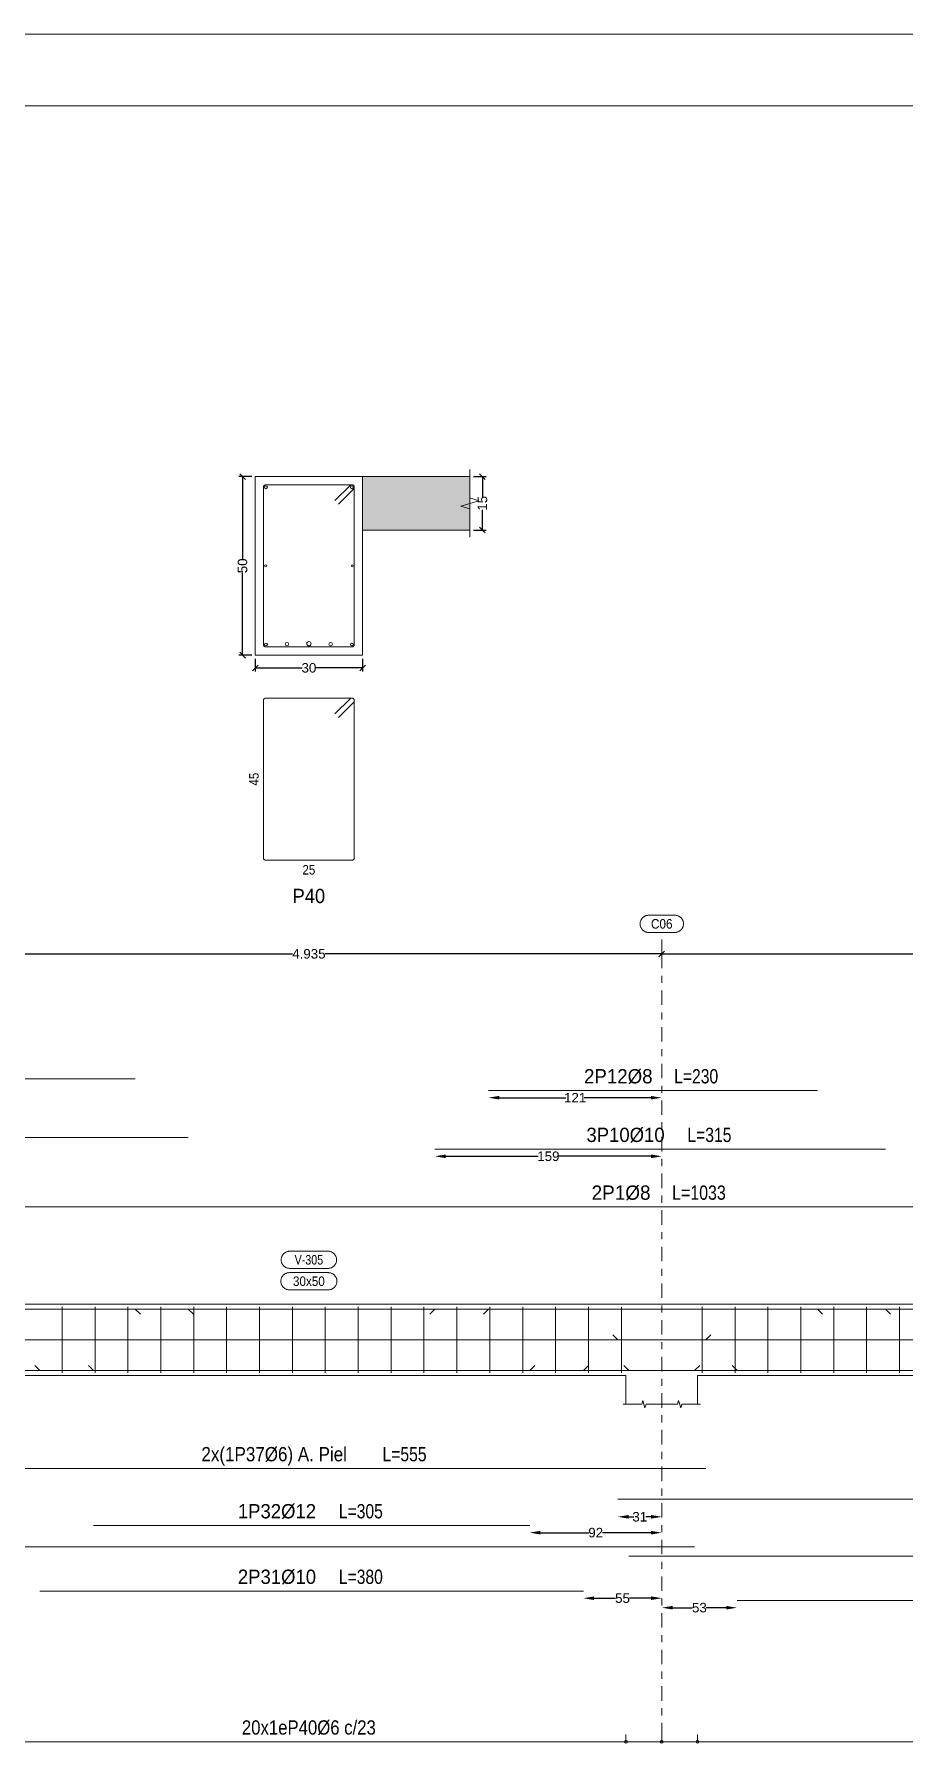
# Model space of a CAD drawing. Header units: millimetres. Extents: x 3 to 479, y -191 to 120.
# Drawn here: x 150.01 to 162.17, y 90.06 to 114 of the extents above; entities that cross this region are included whole.
import ezdxf
from ezdxf.enums import TextEntityAlignment as Align

# ---------------------------------------------------------------- set-up
doc = ezdxf.new("R2010")
doc.units = ezdxf.units.MM
doc.linetypes.add('CYPE_RAYAPUNTO', pattern=[0.4125, 0.2025, -0.105, 0, -0.105])
for name, color, linetype, lineweight in [('ALZ_ARM_LONG_ARM_TEXTOS', 3, 'Continuous', 9), ('ALZ_ARM_LONG_TXT_LONG', 3, 'Continuous', 9), ('ALZ_ARM_TRANS_TXT_EST', 3, 'Continuous', 9), ('ALZ_CONT_NUDOS', 122, 'Continuous', 9), ('ALZ_CONT_VIG_HORMIGON', 2, 'Continuous', 9), ('ALZ_COT_COT_ARM', 3, 'Continuous', 0), ('ALZ_COT_COT_EST', 3, 'Continuous', 0), ('ALZ_COT_COT_LIN_APOYOS', 2, 'CYPE_RAYAPUNTO', 0), ('ALZ_COT_LONGITUD_PROYECTADA', 122, 'Continuous', 0), ('ALZ_REF_COT_LIN_AUX_COTA', 2, 'CYPE_RAYAPUNTO', 9), ('ALZ_REF_REF_NOMBRE', 3, 'Continuous', 9), ('ALZ_REF_REF_REFERENCIA', 3, 'Continuous', 9), ('ALZ_REF_TEXTO_REF_NOMBRE', 3, 'Continuous', 9), ('ALZ_REF_TEXTO_REF_REFERENCIA', 3, 'Continuous', 9), ('ARM_LONGITUDINAL_Ø10', 103, 'Continuous', 9), ('ARM_LONGITUDINAL_Ø12', 171, 'Continuous', 9), ('ARM_LONGITUDINAL_Ø6', 151, 'Continuous', 9), ('ARM_LONGITUDINAL_Ø8', 32, 'Continuous', 9), ('ARM_TRANSVERSAL_Ø6', 151, 'Continuous', 9), ('RECUAD_LIMITES', 2, 'Continuous', 0), ('RECUAD_MARCO', 1, 'Continuous', 20), ('SEC_CONT_FORJADOS_SECCION', 8, 'Continuous', 9), ('SEC_CONT_VIG_HORMIGON_SECCION', 2, 'Continuous', 9), ('SEC_COTAS_SEC_DIM_VIGA', 122, 'Continuous', 0), ('SEC_COTAS_TEXTOS_DESPIECE_ESTRIBADO', 122, 'Continuous', 0), ('SEC_REF_TXT_POSICIONES_ARM_ESTRIBOS', 1, 'Continuous', 9)]:
    doc.layers.add(name, color=color, linetype=linetype, lineweight=lineweight)
doc.styles.add('CYPETXT_0.2_romans', font='arial.ttf', dxfattribs={"height": 0.133333})
doc.styles.add('CYPETXT_romans', font='arial.ttf', dxfattribs={"height": 0.2})
doc.dimstyles.new('cype_arrow', dxfattribs={"dimtxt": 0.18, "dimasz": 0.15, "dimexe": 0.05, "dimexo": 0.05, "dimgap": 0, "dimtad": 0, "dimdec": 4, "dimzin": 0, "dimdsep": 46, "dimtxsty": 'CYPETXT_0.2_romans', "dimcen": 0.09, "dimadec": 0, "dimazin": 0, "dimtfac": 1, "dimtdec": 4, "dimtofl": 0, "dimtmove": 2, "dimatfit": 3, "dimfxl": 1, "dimtolj": 1, "dimtzin": 0, "dimarcsym": 0})
doc.dimstyles.new('cype_oblique', dxfattribs={"dimtxt": 0.18, "dimasz": 0.18, "dimexe": 0.05, "dimexo": 0.05, "dimgap": 0, "dimtad": 0, "dimdec": 4, "dimzin": 0, "dimdsep": 46, "dimtxsty": 'CYPETXT_0.2_romans', "dimblk": 'OBLIQUE', "dimtsz": 0.04, "dimcen": 0.09, "dimadec": 0, "dimazin": 0, "dimtfac": 1, "dimtdec": 4, "dimtofl": 0, "dimtmove": 2, "dimatfit": 3, "dimfxl": 1, "dimtolj": 1, "dimtzin": 0, "dimarcsym": 0})

# ---------------------------------------------------------------- blocks, each defined once
blk = doc.blocks.new('*D1214')
at = {"layer": 'Defpoints', "color": 0, "transparency": 16777216}
for p in [(153.099, 105.307), (154.599, 105.307), (154.599, 105.129)]:
    blk.add_point(p, dxfattribs=at)
at = {"layer": 'SEC_COTAS_SEC_DIM_VIGA', "color": 0, "lineweight": -2, "transparency": 16777216}
for p, q in [((153.059, 105.089), (153.139, 105.169)), ((153.099, 105.257), (153.099, 105.079)), ((153.099, 105.129), (153.753, 105.129)), ((154.599, 105.129), (153.944, 105.129)), ((154.559, 105.089), (154.639, 105.169)), ((154.599, 105.257), (154.599, 105.079))]:
    blk.add_line(p, q, dxfattribs=at)
at = {"layer": 'SEC_COTAS_SEC_DIM_VIGA', "color": 0, "transparency": 16777216, "insert": (153.849, 105.129), "char_height": 0.1333, "attachment_point": 5, "style": 'CYPETXT_0.2_romans'}
blk.add_mtext('\\A1;30', dxfattribs=at)
blk = doc.blocks.new('_OBLIQUE')
at = {"color": 0, "linetype": 'ByBlock', "lineweight": -2}
blk.add_line((-0.5, -0.5), (0.5, 0.5), dxfattribs=at)
blk = doc.blocks.new('*D1215')
at = {"layer": 'Defpoints', "color": 0, "transparency": 16777216}
for p in [(152.921, 107.807), (153.099, 107.807), (153.099, 105.307)]:
    blk.add_point(p, dxfattribs=at)
at = {"layer": 'SEC_COTAS_SEC_DIM_VIGA', "color": 0, "lineweight": -2, "transparency": 16777216}
for p, q in [((153.049, 107.807), (152.871, 107.807)), ((152.961, 107.767), (152.881, 107.847)), ((152.921, 107.807), (152.921, 106.652)), ((152.921, 105.307), (152.921, 106.461)), ((152.961, 105.267), (152.881, 105.347)), ((153.049, 105.307), (152.871, 105.307))]:
    blk.add_line(p, q, dxfattribs=at)
at = {"layer": 'SEC_COTAS_SEC_DIM_VIGA', "color": 0, "transparency": 16777216, "insert": (152.921, 106.557), "char_height": 0.1333, "attachment_point": 5, "rotation": 90, "style": 'CYPETXT_0.2_romans'}
blk.add_mtext('\\A1;50', dxfattribs=at)
blk = doc.blocks.new('*D1216')
at = {"layer": 'Defpoints', "color": 0, "transparency": 16777216}
for p in [(156.099, 107.807), (156.276, 107.807), (156.099, 107.057)]:
    blk.add_point(p, dxfattribs=at)
at = {"layer": 'SEC_COTAS_SEC_DIM_VIGA', "color": 0, "lineweight": -2, "transparency": 16777216}
for p, q in [((156.149, 107.807), (156.326, 107.807)), ((156.316, 107.767), (156.236, 107.847)), ((156.276, 107.807), (156.276, 107.521)), ((156.276, 107.057), (156.276, 107.342)), ((156.149, 107.057), (156.326, 107.057)), ((156.316, 107.017), (156.236, 107.097))]:
    blk.add_line(p, q, dxfattribs=at)
at = {"layer": 'SEC_COTAS_SEC_DIM_VIGA', "color": 0, "transparency": 16777216, "insert": (156.276, 107.432), "char_height": 0.1333, "attachment_point": 5, "rotation": 90, "style": 'CYPETXT_0.2_romans'}
blk.add_mtext('\\A1;15', dxfattribs=at)
blk = doc.blocks.new('*D1241')
at = {"layer": 'ALZ_COT_LONGITUD_PROYECTADA', "color": 0, "lineweight": -2, "transparency": 16777216}
for p, q in [((148.874, 101.087), (148.954, 101.167)), ((148.914, 101.127), (153.62, 101.127)), ((158.784, 101.127), (154.077, 101.127)), ((158.744, 101.087), (158.824, 101.167))]:
    blk.add_line(p, q, dxfattribs=at)
at = {"layer": 'Defpoints', "color": 0, "transparency": 16777216}
for p in [(148.914, 101.127), (148.914, 101.127), (158.784, 101.127)]:
    blk.add_point(p, dxfattribs=at)
at = {"layer": 'ALZ_COT_LONGITUD_PROYECTADA', "color": 0, "transparency": 16777216, "insert": (153.849, 101.127), "char_height": 0.1333, "attachment_point": 5, "style": 'CYPETXT_0.2_romans'}
blk.add_mtext('\\A1;4.935', dxfattribs=at)
blk = doc.blocks.new('*D1242')
at = {"layer": 'ALZ_COT_LONGITUD_PROYECTADA', "color": 0, "lineweight": -2, "transparency": 16777216}
for p, q in [((158.744, 101.087), (158.824, 101.167)), ((158.784, 101.127), (163.49, 101.127)), ((168.654, 101.127), (163.947, 101.127)), ((168.614, 101.087), (168.694, 101.167))]:
    blk.add_line(p, q, dxfattribs=at)
at = {"layer": 'Defpoints', "color": 0, "transparency": 16777216}
for p in [(158.784, 101.127), (158.784, 101.127), (168.654, 101.127)]:
    blk.add_point(p, dxfattribs=at)
at = {"layer": 'ALZ_COT_LONGITUD_PROYECTADA', "color": 0, "transparency": 16777216, "insert": (163.719, 101.127), "char_height": 0.1333, "attachment_point": 5, "style": 'CYPETXT_0.2_romans'}
blk.add_mtext('\\A1;4.935', dxfattribs=at)
blk = doc.blocks.new('*D1016')
at = {"layer": 'ALZ_COT_COT_ARM', "color": 0, "lineweight": -2, "transparency": 16777216}
for p, q in [((158.319, 93.249), (158.393, 93.249)), ((158.634, 93.249), (158.559, 93.249))]:
    blk.add_line(p, q, dxfattribs=at)
at = {"layer": 'ALZ_COT_COT_ARM', "color": 0, "transparency": 16777216}
for points in [[(158.319, 93.274), (158.319, 93.224), (158.169, 93.249)], [(158.634, 93.274), (158.634, 93.224), (158.784, 93.249)]]:
    blk.add_solid(points, dxfattribs=at)
at = {"layer": 'Defpoints', "color": 0, "transparency": 16777216}
for p in [(158.169, 93.249), (158.784, 93.249), (158.784, 93.249)]:
    blk.add_point(p, dxfattribs=at)
at = {"layer": 'ALZ_COT_COT_ARM', "color": 0, "transparency": 16777216, "insert": (158.476, 93.249), "char_height": 0.1333, "attachment_point": 5, "style": 'CYPETXT_0.2_romans'}
blk.add_mtext('\\A1;31', dxfattribs=at)
blk = doc.blocks.new('*D1028')
at = {"layer": 'ALZ_COT_COT_ARM', "color": 0, "lineweight": -2, "transparency": 16777216}
for p, q in [((155.762, 98.294), (157.057, 98.294)), ((158.634, 98.294), (157.339, 98.294))]:
    blk.add_line(p, q, dxfattribs=at)
at = {"layer": 'ALZ_COT_COT_ARM', "color": 0, "transparency": 16777216}
for points in [[(155.762, 98.319), (155.762, 98.269), (155.612, 98.294)], [(158.634, 98.319), (158.634, 98.269), (158.784, 98.294)]]:
    blk.add_solid(points, dxfattribs=at)
at = {"layer": 'Defpoints', "color": 0, "transparency": 16777216}
for p in [(155.612, 98.294), (158.784, 98.294), (158.784, 98.294)]:
    blk.add_point(p, dxfattribs=at)
at = {"layer": 'ALZ_COT_COT_ARM', "color": 0, "transparency": 16777216, "insert": (157.198, 98.294), "char_height": 0.1333, "attachment_point": 5, "style": 'CYPETXT_0.2_romans'}
blk.add_mtext('\\A1;159', dxfattribs=at)
blk = doc.blocks.new('*D1029')
at = {"layer": 'ALZ_COT_COT_ARM', "color": 0, "lineweight": -2, "transparency": 16777216}
for p, q in [((156.511, 99.114), (157.444, 99.114)), ((158.634, 99.114), (157.7, 99.114))]:
    blk.add_line(p, q, dxfattribs=at)
at = {"layer": 'ALZ_COT_COT_ARM', "color": 0, "transparency": 16777216}
for points in [[(156.511, 99.139), (156.511, 99.089), (156.361, 99.114)], [(158.634, 99.139), (158.634, 99.089), (158.784, 99.114)]]:
    blk.add_solid(points, dxfattribs=at)
at = {"layer": 'Defpoints', "color": 0, "transparency": 16777216}
for p in [(156.361, 99.114), (158.784, 99.114), (158.784, 99.114)]:
    blk.add_point(p, dxfattribs=at)
at = {"layer": 'ALZ_COT_COT_ARM', "color": 0, "transparency": 16777216, "insert": (157.572, 99.114), "char_height": 0.1333, "attachment_point": 5, "style": 'CYPETXT_0.2_romans'}
blk.add_mtext('\\A1;121', dxfattribs=at)
blk = doc.blocks.new('*D1043')
at = {"layer": 'ALZ_COT_COT_ARM', "color": 0, "lineweight": -2, "transparency": 16777216}
for p, q in [((157.837, 92.11), (158.139, 92.11)), ((158.634, 92.11), (158.331, 92.11))]:
    blk.add_line(p, q, dxfattribs=at)
at = {"layer": 'ALZ_COT_COT_ARM', "color": 0, "transparency": 16777216}
for points in [[(157.837, 92.135), (157.837, 92.085), (157.687, 92.11)], [(158.634, 92.135), (158.634, 92.085), (158.784, 92.11)]]:
    blk.add_solid(points, dxfattribs=at)
at = {"layer": 'Defpoints', "color": 0, "transparency": 16777216}
for p in [(157.687, 92.11), (158.784, 92.11), (158.784, 92.11)]:
    blk.add_point(p, dxfattribs=at)
at = {"layer": 'ALZ_COT_COT_ARM', "color": 0, "transparency": 16777216, "insert": (158.235, 92.11), "char_height": 0.1333, "attachment_point": 5, "style": 'CYPETXT_0.2_romans'}
blk.add_mtext('\\A1;55', dxfattribs=at)
blk = doc.blocks.new('*D1044')
at = {"layer": 'ALZ_COT_COT_ARM', "color": 0, "lineweight": -2, "transparency": 16777216}
for p, q in [((157.087, 93.027), (157.765, 93.027)), ((158.634, 93.027), (157.955, 93.027))]:
    blk.add_line(p, q, dxfattribs=at)
at = {"layer": 'ALZ_COT_COT_ARM', "color": 0, "transparency": 16777216}
for points in [[(157.087, 93.052), (157.087, 93.002), (156.937, 93.027)], [(158.634, 93.052), (158.634, 93.002), (158.784, 93.027)]]:
    blk.add_solid(points, dxfattribs=at)
at = {"layer": 'Defpoints', "color": 0, "transparency": 16777216}
for p in [(156.937, 93.027), (158.784, 93.027), (158.784, 93.027)]:
    blk.add_point(p, dxfattribs=at)
at = {"layer": 'ALZ_COT_COT_ARM', "color": 0, "transparency": 16777216, "insert": (157.86, 93.027), "char_height": 0.1333, "attachment_point": 5, "style": 'CYPETXT_0.2_romans'}
blk.add_mtext('\\A1;92', dxfattribs=at)
blk = doc.blocks.new('*D1045')
at = {"layer": 'ALZ_COT_COT_ARM', "color": 0, "lineweight": -2, "transparency": 16777216}
for p, q in [((158.934, 91.977), (159.215, 91.977)), ((159.687, 91.977), (159.406, 91.977))]:
    blk.add_line(p, q, dxfattribs=at)
at = {"layer": 'ALZ_COT_COT_ARM', "color": 0, "transparency": 16777216}
for points in [[(158.934, 92.002), (158.934, 91.952), (158.784, 91.977)], [(159.687, 92.002), (159.687, 91.952), (159.837, 91.977)]]:
    blk.add_solid(points, dxfattribs=at)
at = {"layer": 'Defpoints', "color": 0, "transparency": 16777216}
for p in [(158.784, 91.977), (159.837, 91.977), (159.837, 91.977)]:
    blk.add_point(p, dxfattribs=at)
at = {"layer": 'ALZ_COT_COT_ARM', "color": 0, "transparency": 16777216, "insert": (159.31, 91.977), "char_height": 0.1333, "attachment_point": 5, "style": 'CYPETXT_0.2_romans'}
blk.add_mtext('\\A1;53', dxfattribs=at)

msp = doc.modelspace()

# ---------------------------------------------------------------- hatches: boundary and pattern name
at = {"layer": 'SEC_CONT_FORJADOS_SECCION', "true_color": 0xdad7d3}
msp.add_hatch(color=254, dxfattribs=at).paths.add_polyline_path([(156.09854, 107.80658), (154.59854, 107.80658), (154.59854, 107.05658), (156.09854, 107.05658)])

# ---------------------------------------------------------------- linework, layer by layer
at = {"layer": 'ALZ_CONT_NUDOS'}
for p, q in [((158.28354, 95.22576), (158.28354, 94.82576)), ((159.28354, 95.22576), (159.28354, 94.82576))]:
    msp.add_line(p, q, dxfattribs=at)
for points in [[(158.28354, 96.22576), (159.28354, 96.22576)], [(158.24354, 94.82576), (158.50354, 94.82576), (158.51854, 94.87576), (158.54854, 94.77576), (158.56354, 94.82576), (158.82354, 94.82576)], [(158.74354, 94.82576), (159.00354, 94.82576), (159.01854, 94.87576), (159.04854, 94.77576), (159.06354, 94.82576), (159.32354, 94.82576)]]:
    msp.add_lwpolyline(points, dxfattribs=at)
at = {"layer": 'ALZ_CONT_VIG_HORMIGON'}
for p, q in [((149.41354, 96.22576), (158.28354, 96.22576)), ((159.28354, 96.22576), (168.15354, 96.22576)), ((149.41354, 95.22576), (158.28354, 95.22576)), ((159.28354, 95.22576), (168.15354, 95.22576))]:
    msp.add_line(p, q, dxfattribs=at)
at = {"layer": 'ALZ_COT_COT_EST'}
for p, q in [((158.28354, 90.10107), (158.28354, 90.20107)), ((158.78354, 90.10107), (158.78354, 90.20107)), ((159.28354, 90.10107), (159.28354, 90.20107))]:
    msp.add_line(p, q, dxfattribs=at)
for points in [[(149.41354, 90.10107), (158.28354, 90.10107), (158.28354, 90.20107)], [(158.28354, 90.10107), (158.78354, 90.10107), (158.78354, 90.20107)], [(158.78354, 90.10107), (159.28354, 90.10107), (159.28354, 90.20107)], [(159.28354, 90.10107), (168.15354, 90.10107), (168.15354, 90.20107)]]:
    msp.add_lwpolyline(points, dxfattribs=at)
for centre in [(158.28354, 90.10107), (158.28354, 90.10107), (158.78354, 90.10107), (158.78354, 90.10107), (159.28354, 90.10107), (159.28354, 90.10107)]:
    msp.add_circle(centre, 0.02, dxfattribs=at)
at = {"layer": 'ALZ_COT_COT_LIN_APOYOS'}
msp.add_line((158.78354, 101.12725), (158.78354, 90.10107), dxfattribs=at)
at = {"layer": 'ALZ_REF_COT_LIN_AUX_COTA'}
msp.add_line((158.78354, 101.12725), (158.78354, 101.42725), dxfattribs=at)
at = {"layer": 'ALZ_REF_REF_NOMBRE'}
for points in [[(154.11654, 96.96576), (154.12456, 96.96549), (154.13254, 96.96469), (154.14045, 96.96336), (154.14825, 96.9615), (154.15591, 96.95912), (154.16339, 96.95624), (154.17067, 96.95286), (154.1777, 96.94901), (154.18446, 96.94469), (154.19091, 96.93994), (154.19704, 96.93476), (154.2028, 96.92918), (154.20818, 96.92324), (154.21315, 96.91694), (154.21769, 96.91033), (154.22178, 96.90343), (154.22539, 96.89627), (154.22853, 96.88889), (154.23116, 96.88131), (154.23328, 96.87358), (154.23487, 96.86572), (154.23594, 96.85777), (154.23648, 96.84977), (154.23648, 96.84175), (154.23594, 96.83375), (154.23487, 96.8258), (154.23328, 96.81794), (154.23116, 96.81021), (154.22853, 96.80263), (154.22539, 96.79525), (154.22178, 96.78809), (154.21769, 96.78119), (154.21315, 96.77458), (154.20818, 96.76828), (154.2028, 96.76234), (154.19704, 96.75676), (154.19091, 96.75158), (154.18446, 96.74683), (154.1777, 96.74251), (154.17067, 96.73866), (154.16339, 96.73528), (154.15591, 96.7324), (154.14825, 96.73002), (154.14045, 96.72816), (154.13254, 96.72683), (154.12456, 96.72603), (154.11654, 96.72576), (153.58054, 96.72576), (153.57253, 96.72603), (153.56455, 96.72683), (153.55664, 96.72816), (153.54884, 96.73002), (153.54118, 96.7324), (153.5337, 96.73528), (153.52642, 96.73866), (153.51939, 96.74251), (153.51263, 96.74683), (153.50617, 96.75158), (153.50005, 96.75676), (153.49429, 96.76234), (153.48891, 96.76828), (153.48394, 96.77458), (153.4794, 96.78119), (153.47531, 96.78809), (153.47169, 96.79525), (153.46856, 96.80263), (153.46593, 96.81021), (153.46381, 96.81794), (153.46222, 96.8258), (153.46115, 96.83375), (153.46061, 96.84175), (153.46061, 96.84977), (153.46115, 96.85777), (153.46222, 96.86572), (153.46381, 96.87358), (153.46593, 96.88131), (153.46856, 96.88889), (153.47169, 96.89627), (153.47531, 96.90343), (153.4794, 96.91033), (153.48394, 96.91694), (153.48891, 96.92324), (153.49429, 96.92918), (153.50005, 96.93476), (153.50617, 96.93994), (153.51263, 96.94469), (153.51939, 96.94901), (153.52642, 96.95286), (153.5337, 96.95624), (153.54118, 96.95912), (153.54884, 96.9615), (153.55664, 96.96336), (153.56455, 96.96469), (153.57253, 96.96549), (153.58054, 96.96576), (154.11654, 96.96576)], [(154.12154, 96.66576), (154.12956, 96.66549), (154.13754, 96.66469), (154.14545, 96.66336), (154.15325, 96.6615), (154.16091, 96.65912), (154.16839, 96.65624), (154.17567, 96.65286), (154.1827, 96.64901), (154.18946, 96.64469), (154.19591, 96.63994), (154.20204, 96.63476), (154.2078, 96.62918), (154.21318, 96.62324), (154.21815, 96.61694), (154.22269, 96.61033), (154.22678, 96.60343), (154.23039, 96.59627), (154.23353, 96.58889), (154.23616, 96.58131), (154.23828, 96.57358), (154.23987, 96.56572), (154.24094, 96.55777), (154.24148, 96.54977), (154.24148, 96.54175), (154.24094, 96.53375), (154.23987, 96.5258), (154.23828, 96.51794), (154.23616, 96.51021), (154.23353, 96.50263), (154.23039, 96.49525), (154.22678, 96.48809), (154.22269, 96.48119), (154.21815, 96.47458), (154.21318, 96.46828), (154.2078, 96.46234), (154.20204, 96.45676), (154.19591, 96.45158), (154.18946, 96.44683), (154.1827, 96.44251), (154.17567, 96.43866), (154.16839, 96.43528), (154.16091, 96.4324), (154.15325, 96.43002), (154.14545, 96.42816), (154.13754, 96.42683), (154.12956, 96.42603), (154.12154, 96.42576), (153.57554, 96.42576), (153.56753, 96.42603), (153.55955, 96.42683), (153.55164, 96.42816), (153.54384, 96.43002), (153.53618, 96.4324), (153.5287, 96.43528), (153.52142, 96.43866), (153.51439, 96.44251), (153.50763, 96.44683), (153.50117, 96.45158), (153.49505, 96.45676), (153.48929, 96.46234), (153.48391, 96.46828), (153.47894, 96.47458), (153.4744, 96.48119), (153.47031, 96.48809), (153.46669, 96.49525), (153.46356, 96.50263), (153.46093, 96.51021), (153.45881, 96.51794), (153.45722, 96.5258), (153.45615, 96.53375), (153.45561, 96.54175), (153.45561, 96.54977), (153.45615, 96.55777), (153.45722, 96.56572), (153.45881, 96.57358), (153.46093, 96.58131), (153.46356, 96.58889), (153.46669, 96.59627), (153.47031, 96.60343), (153.4744, 96.61033), (153.47894, 96.61694), (153.48391, 96.62324), (153.48929, 96.62918), (153.49505, 96.63476), (153.50117, 96.63994), (153.50763, 96.64469), (153.51439, 96.64901), (153.52142, 96.65286), (153.5287, 96.65624), (153.53618, 96.65912), (153.54384, 96.6615), (153.55164, 96.66336), (153.55955, 96.66469), (153.56753, 96.66549), (153.57554, 96.66576), (154.12154, 96.66576)]]:
    msp.add_lwpolyline(points, close=True, dxfattribs=at)
at = {"layer": 'ALZ_REF_REF_REFERENCIA'}
msp.add_lwpolyline([(158.96754, 101.66725), (158.97556, 101.66698), (158.98354, 101.66618), (158.99145, 101.66484), (158.99925, 101.66298), (159.00691, 101.66061), (159.01439, 101.65773), (159.02167, 101.65435), (159.0287, 101.6505), (159.03546, 101.64618), (159.04191, 101.64142), (159.04804, 101.63625), (159.0538, 101.63067), (159.05918, 101.62472), (159.06415, 101.61843), (159.06869, 101.61182), (159.07278, 101.60492), (159.07639, 101.59776), (159.07953, 101.59038), (159.08216, 101.5828), (159.08428, 101.57507), (159.08587, 101.56721), (159.08694, 101.55926), (159.08748, 101.55126), (159.08748, 101.54324), (159.08694, 101.53524), (159.08587, 101.52729), (159.08428, 101.51943), (159.08216, 101.51169), (159.07953, 101.50412), (159.07639, 101.49673), (159.07278, 101.48958), (159.06869, 101.48268), (159.06415, 101.47607), (159.05918, 101.46977), (159.0538, 101.46382), (159.04804, 101.45825), (159.04191, 101.45307), (159.03546, 101.44831), (159.0287, 101.444), (159.02167, 101.44014), (159.01439, 101.43677), (159.00691, 101.43389), (158.99925, 101.43151), (158.99145, 101.42965), (158.98354, 101.42832), (158.97556, 101.42752), (158.96754, 101.42725), (158.59954, 101.42725), (158.59153, 101.42752), (158.58355, 101.42832), (158.57564, 101.42965), (158.56784, 101.43151), (158.56018, 101.43389), (158.5527, 101.43677), (158.54542, 101.44014), (158.53839, 101.444), (158.53163, 101.44831), (158.52517, 101.45307), (158.51905, 101.45825), (158.51329, 101.46382), (158.50791, 101.46977), (158.50294, 101.47607), (158.4984, 101.48268), (158.49431, 101.48958), (158.49069, 101.49673), (158.48756, 101.50412), (158.48493, 101.51169), (158.48281, 101.51943), (158.48122, 101.52729), (158.48015, 101.53524), (158.47961, 101.54324), (158.47961, 101.55126), (158.48015, 101.55926), (158.48122, 101.56721), (158.48281, 101.57507), (158.48493, 101.5828), (158.48756, 101.59038), (158.49069, 101.59776), (158.49431, 101.60492), (158.4984, 101.61182), (158.50294, 101.61843), (158.50791, 101.62472), (158.51329, 101.63067), (158.51905, 101.63625), (158.52517, 101.64142), (158.53163, 101.64618), (158.53839, 101.6505), (158.54542, 101.65435), (158.5527, 101.65773), (158.56018, 101.66061), (158.56784, 101.66298), (158.57564, 101.66484), (158.58355, 101.66618), (158.59153, 101.66698), (158.59954, 101.66725), (158.96754, 101.66725)], close=True, dxfattribs=at)
at = {"layer": 'ARM_LONGITUDINAL_Ø10'}
for p, q in [((152.16206, 96.15376), (152.23277, 96.08305)), ((155.61206, 96.15376), (155.54134, 96.08305)), ((161.91206, 96.15376), (161.98277, 96.08305)), ((150.08706, 95.29776), (150.01634, 95.36847)), ((157.68706, 95.29776), (157.75777, 95.36847))]:
    msp.add_line(p, q, dxfattribs=at)
for points in [[(145.86206, 98.55837), (152.16206, 98.55837)], [(155.61206, 98.39433), (161.91206, 98.39433)], [(145.86206, 96.15376), (152.16206, 96.15376)], [(155.61206, 96.15376), (161.91206, 96.15376)], [(150.08706, 95.29776), (157.68706, 95.29776)], [(150.08706, 92.21013), (157.68706, 92.21013)]]:
    msp.add_lwpolyline(points, dxfattribs=at)
for centre in [(153.54354, 105.46158), (154.15354, 105.46158)]:
    msp.add_circle(centre, 0.025, dxfattribs=at)
at = {"layer": 'ARM_LONGITUDINAL_Ø12'}
for p, q in [((150.83706, 95.29776), (150.76634, 95.36847)), ((156.93706, 95.29776), (157.00777, 95.36847))]:
    msp.add_line(p, q, dxfattribs=at)
for points in [[(150.83706, 95.29776), (156.93706, 95.29776)], [(150.83706, 93.12736), (156.93706, 93.12736)]]:
    msp.add_lwpolyline(points, dxfattribs=at)
msp.add_circle((153.84854, 105.46658), 0.03, dxfattribs=at)
at = {"layer": 'ARM_LONGITUDINAL_Ø6'}
for p, q in [((158.16854, 95.72576), (158.09783, 95.79647)), ((159.39854, 95.72576), (159.46925, 95.79647))]:
    msp.add_line(p, q, dxfattribs=at)
for points in [[(148.29854, 95.72576), (159.39854, 95.72576)], [(158.16854, 95.72576), (169.26854, 95.72576)], [(148.29854, 93.92576), (159.39854, 93.92576)], [(158.16854, 93.4946), (169.26854, 93.4946)]]:
    msp.add_lwpolyline(points, dxfattribs=at)
for centre in [(153.24354, 106.55658), (154.45354, 106.55658)]:
    msp.add_circle(centre, 0.015, dxfattribs=at)
at = {"layer": 'ARM_LONGITUDINAL_Ø8'}
for p, q in [((151.4208, 96.15376), (151.49151, 96.08305)), ((156.36073, 96.15376), (156.29002, 96.08305)), ((160.96073, 96.15376), (161.03144, 96.08305)), ((158.32354, 95.29776), (158.25283, 95.36847)), ((159.24354, 95.29776), (159.31425, 95.36847)), ((159.83706, 95.29776), (159.76634, 95.36847))]:
    msp.add_line(p, q, dxfattribs=at)
for points in [[(146.5208, 99.37813), (151.4208, 99.37813)], [(156.36073, 99.21433), (160.96073, 99.21433)], [(148.45354, 97.58576), (169.11354, 97.58576)], [(146.5208, 96.15376), (151.4208, 96.15376)], [(148.45354, 96.15376), (169.11354, 96.15376)], [(156.36073, 96.15376), (160.96073, 96.15376)], [(138.58354, 95.29776), (159.24354, 95.29776)], [(158.32354, 95.29776), (169.11354, 95.29776)], [(159.83706, 95.29776), (167.43706, 95.29776)], [(138.58354, 92.83013), (159.24354, 92.83013)], [(158.32354, 92.69742), (169.11354, 92.69742)], [(159.83706, 92.07742), (167.43706, 92.07742)]]:
    msp.add_lwpolyline(points, dxfattribs=at)
for centre in [(153.24854, 107.65658), (154.44854, 107.65658), (153.24854, 105.45658), (154.44854, 105.45658)]:
    msp.add_circle(centre, 0.02, dxfattribs=at)
at = {"layer": 'ARM_TRANSVERSAL_Ø6'}
for p, q in [((150.39854, 96.18576), (150.39854, 95.26576)), ((150.85854, 96.18576), (150.85854, 95.26576)), ((151.31854, 96.18576), (151.31854, 95.26576)), ((151.77854, 96.18576), (151.77854, 95.26576)), ((152.23854, 96.18576), (152.23854, 95.26576)), ((152.69854, 96.18576), (152.69854, 95.26576)), ((153.15854, 96.18576), (153.15854, 95.26576)), ((153.61854, 96.18576), (153.61854, 95.26576)), ((154.07854, 96.18576), (154.07854, 95.26576)), ((154.53854, 96.18576), (154.53854, 95.26576)), ((154.99854, 96.18576), (154.99854, 95.26576)), ((155.45854, 96.18576), (155.45854, 95.26576)), ((155.91854, 96.18576), (155.91854, 95.26576)), ((156.37854, 96.18576), (156.37854, 95.26576)), ((156.83854, 96.18576), (156.83854, 95.26576)), ((157.29854, 96.18576), (157.29854, 95.26576)), ((157.75854, 96.18576), (157.75854, 95.26576)), ((158.21854, 96.18576), (158.21854, 95.26576)), ((159.34854, 96.18576), (159.34854, 95.26576)), ((159.80854, 96.18576), (159.80854, 95.26576)), ((160.26854, 96.18576), (160.26854, 95.26576)), ((160.72854, 96.18576), (160.72854, 95.26576)), ((161.18854, 96.18576), (161.18854, 95.26576)), ((161.64854, 96.18576), (161.64854, 95.26576)), ((162.10854, 96.18576), (162.10854, 95.26576))]:
    msp.add_line(p, q, dxfattribs=at)
for points in [[(154.26116, 107.4197), (154.47686, 107.63601), (154.47973, 107.64069), (154.48183, 107.64576), (154.48311, 107.65111), (154.48354, 107.65658), (154.48287, 107.66341), (154.48088, 107.66997), (154.47765, 107.67603), (154.47329, 107.68133), (154.46799, 107.68568), (154.46194, 107.68892), (154.45537, 107.69091), (154.44854, 107.69158), (153.24854, 107.69158), (153.23515, 107.68892), (153.2238, 107.68133), (153.21621, 107.66997), (153.21354, 107.65658), (153.21354, 105.45658), (153.21621, 105.44319), (153.2238, 105.43183), (153.23515, 105.42424), (153.24854, 105.42158), (154.44854, 105.42158), (154.46194, 105.42424), (154.47329, 105.43183), (154.48088, 105.44319), (154.48354, 105.45658), (154.48354, 107.65658), (154.48287, 107.66341), (154.48088, 107.66997), (154.47765, 107.67603), (154.47329, 107.68133), (154.46799, 107.68568), (154.46194, 107.68892), (154.45537, 107.69091), (154.44854, 107.69158), (154.44172, 107.69091), (154.43515, 107.68892), (154.4291, 107.68568), (154.4238, 107.68133), (154.21166, 107.4692)], [(154.26116, 104.43537), (154.47686, 104.65167), (154.47973, 104.65636), (154.48183, 104.66143), (154.48311, 104.66677), (154.48354, 104.67225), (154.48287, 104.67908), (154.48088, 104.68564), (154.47765, 104.69169), (154.47329, 104.697), (154.46799, 104.70135), (154.46194, 104.70458), (154.45537, 104.70657), (154.44854, 104.70725), (153.24854, 104.70725), (153.23515, 104.70458), (153.2238, 104.697), (153.21621, 104.68564), (153.21354, 104.67225), (153.21354, 102.47225), (153.21621, 102.45885), (153.2238, 102.4475), (153.23515, 102.43991), (153.24854, 102.43725), (154.44854, 102.43725), (154.46194, 102.43991), (154.47329, 102.4475), (154.48088, 102.45885), (154.48354, 102.47225), (154.48354, 104.67225), (154.48287, 104.67908), (154.48088, 104.68564), (154.47765, 104.69169), (154.47329, 104.697), (154.46799, 104.70135), (154.46194, 104.70458), (154.45537, 104.70657), (154.44854, 104.70725), (154.44172, 104.70657), (154.43515, 104.70458), (154.4291, 104.70135), (154.4238, 104.697), (154.21166, 104.48486)]]:
    msp.add_lwpolyline(points, dxfattribs=at)
at = {"layer": 'RECUAD_LIMITES'}
msp.add_lwpolyline([(100.33093, 75.29684), (254.63093, 75.29684), (254.63093, 113.99684), (100.33093, 113.99684), (100.33093, 75.29684)], close=True, dxfattribs=at)
at = {"layer": 'RECUAD_MARCO'}
msp.add_lwpolyline([(102.83093, 76.29684), (253.63093, 76.29684), (253.63093, 112.99684), (102.83093, 112.99684), (102.83093, 76.29684)], close=True, dxfattribs=at)
at = {"layer": 'SEC_CONT_FORJADOS_SECCION', "color": 254, "true_color": 0xdad7d3}
msp.add_lwpolyline([(156.09854, 107.80658), (154.59854, 107.80658), (154.59854, 107.05658), (156.09854, 107.05658)], close=True, dxfattribs=at)
at = {"layer": 'SEC_CONT_FORJADOS_SECCION'}
for points in [[(156.09854, 107.80658), (154.59854, 107.80658), (154.59854, 107.05658), (156.09854, 107.05658)], [(156.09854, 107.90658), (156.09854, 107.50658), (156.22354, 107.46908), (155.97354, 107.39408), (156.09854, 107.35658), (156.09854, 106.95658)]]:
    msp.add_lwpolyline(points, dxfattribs=at)
at = {"layer": 'SEC_CONT_VIG_HORMIGON_SECCION'}
msp.add_lwpolyline([(154.59854, 107.80658), (153.09854, 107.80658), (153.09854, 105.30658), (154.59854, 105.30658), (154.59854, 107.80658)], close=True, dxfattribs=at)

# ---------------------------------------------------------------- texts
at = {"layer": 'ALZ_ARM_LONG_ARM_TEXTOS', "style": 'CYPETXT_romans'}
for s, width, p in [('2P12%%c8', 0.935124, (158.17573, 99.31433)), ('3P10%%c10', 0.92633, (158.27706, 98.49433)), ('2P1%%c8', 0.947337, (158.21454, 97.68576)), ('2x(1P37%%c6) A. Piel', 0.851134, (153.36354, 94.02576)), ('1P32%%c12', 0.92633, (153.40206, 93.22736)), ('2P31%%c10', 0.92633, (153.40206, 92.31013))]:
    msp.add_text(s, height=0.2, dxfattribs=dict(at, width=width)).set_placement(p, align=Align.CENTER)
at = {"layer": 'ALZ_ARM_LONG_TXT_LONG', "style": 'CYPETXT_romans'}
for s, width, p in [(' L=230', 0.785606, (159.23423, 99.31433)), (' L=315', 0.785606, (159.41956, 98.49433)), (' L=1033', 0.797733, (159.27304, 97.68576)), (' L=555', 0.785606, (155.15554, 94.02576)), (' L=305', 0.785606, (154.54456, 93.22736)), (' L=380', 0.785606, (154.54456, 92.31013))]:
    msp.add_text(s, height=0.2, dxfattribs=dict(at, width=width)).set_placement(p, align=Align.CENTER)
at = {"layer": 'ALZ_ARM_TRANS_TXT_EST', "style": 'CYPETXT_romans', "width": 0.837616}
msp.add_text('20x1eP40%%c6 c/23', height=0.2, dxfattribs=at).set_placement((153.84854, 90.20107), align=Align.CENTER)
at = {"layer": 'ALZ_REF_TEXTO_REF_NOMBRE', "style": 'CYPETXT_romans'}
for s, width, p in [('V-305', 0.803518, (153.84854, 96.84576)), ('30x50', 0.876123, (153.84854, 96.54576))]:
    msp.add_text(s, height=0.133333, dxfattribs=dict(at, width=width)).set_placement(p, align=Align.MIDDLE_CENTER)
at = {"layer": 'ALZ_REF_TEXTO_REF_REFERENCIA', "style": 'CYPETXT_romans', "width": 0.8832}
msp.add_text('C06', height=0.133333, dxfattribs=at).set_placement((158.78354, 101.54725), align=Align.MIDDLE_CENTER)
at = {"layer": 'SEC_COTAS_TEXTOS_DESPIECE_ESTRIBADO', "style": 'CYPETXT_romans', "width": 0.872274}
msp.add_text('45', height=0.133333, rotation=90, dxfattribs=at).set_placement((153.14688, 103.57225), align=Align.CENTER)
msp.add_text('25', height=0.133333, dxfattribs=at).set_placement((153.84854, 102.37058), align=Align.TOP_CENTER)
at = {"layer": 'SEC_REF_TXT_POSICIONES_ARM_ESTRIBOS', "style": 'CYPETXT_romans', "width": 0.91451}
msp.add_text('P40', height=0.2, dxfattribs=at).set_placement((153.84854, 101.93725), align=Align.MIDDLE_CENTER)

# ---------------------------------------------------------------- dimensions: what is measured, and where the dimension line sits
at = {"layer": 'ALZ_COT_COT_ARM'}
for p1, p2, text, picture, middle in [((156.36073, 99.11433), (158.78354, 99.11433), '121', '*D1029', (157.57214, 99.11433)), ((155.61206, 98.29433), (158.78354, 98.29433), '159', '*D1028', (157.1978, 98.29433)), ((158.16854, 93.2486), (158.78354, 93.2486), '31', '*D1016', (158.47604, 93.2486)), ((156.93706, 93.02736), (158.78354, 93.02736), '92', '*D1044', (157.8603, 93.02736)), ((157.68706, 92.11013), (158.78354, 92.11013), '55', '*D1043', (158.2353, 92.11013)), ((158.78354, 91.97742), (159.83706, 91.97742), '53', '*D1045', (159.3103, 91.97742))]:
    dim = msp.add_aligned_dim(p1=p1, p2=p2, distance=0, text=text, dimstyle='cype_arrow', override={"dimexe": 0, "dimexo": 0}, dxfattribs=at)
    dim.commit()
    dim.dimension.update_dxf_attribs({"geometry": picture, "text_midpoint": middle})
at = {"layer": 'ALZ_COT_LONGITUD_PROYECTADA'}
for p1, p2, picture, middle in [((158.78354, 101.12725), (148.91354, 101.12725), '*D1241', (153.84854, 101.12725)), ((168.65354, 101.12725), (158.78354, 101.12725), '*D1242', (163.71854, 101.12725))]:
    dim = msp.add_aligned_dim(p1=p1, p2=p2, distance=0, text='4.935', dimstyle='cype_oblique', override={"dimexe": 0, "dimexo": 0}, dxfattribs=at)
    dim.commit()
    dim.dimension.update_dxf_attribs({"geometry": picture, "text_midpoint": middle})
at = {"layer": 'SEC_COTAS_SEC_DIM_VIGA'}
for p1, p2, distance, text, picture, middle in [((153.09854, 105.30658), (153.09854, 107.80658), 0.17733, '50', '*D1215', (152.92121, 106.55658)), ((156.09854, 107.05658), (156.09854, 107.80658), -0.17733, '15', '*D1216', (156.27588, 107.43158)), ((153.09854, 105.30658), (154.59854, 105.30658), -0.17733, '30', '*D1214', (153.84854, 105.12925))]:
    dim = msp.add_aligned_dim(p1=p1, p2=p2, distance=distance, text=text, dimstyle='cype_oblique', dxfattribs=at)
    dim.commit()
    dim.dimension.update_dxf_attribs({"geometry": picture, "text_midpoint": middle})

doc.saveas('drawing.dxf')
